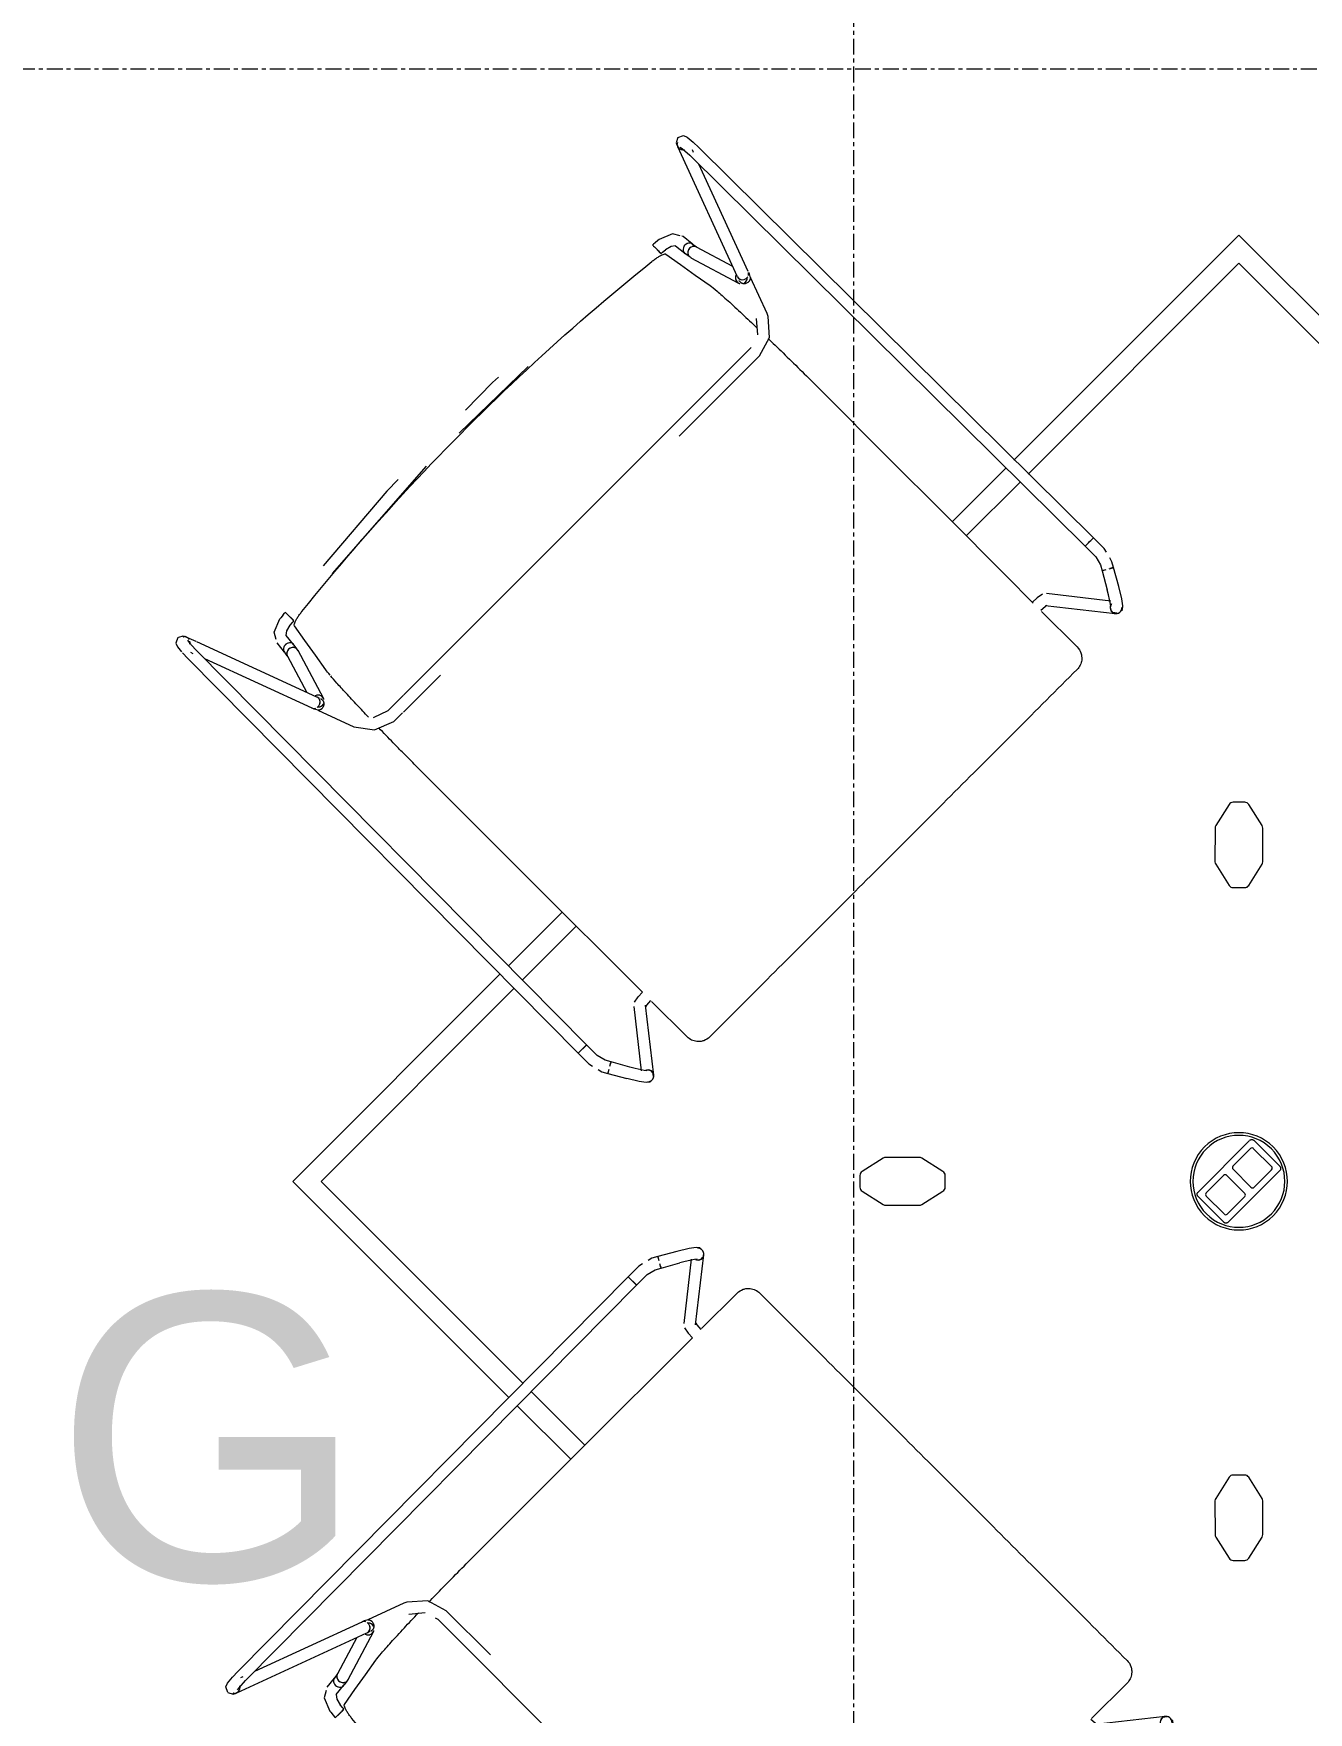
# Model space of a CAD drawing. Header units: inches. Extents: x 29752 to 32426, y -178 to 5722.
# Drawn here: x 31065.6 to 31105.6, y 4349.1 to 4401.8 of the extents above; entities that cross this region are included whole.
import ezdxf

# ---------------------------------------------------------------- set-up
doc = ezdxf.new("R2010")
doc.units = ezdxf.units.IN
doc.header["$MEASUREMENT"] = 0
doc.linetypes.add('Grid Line 1_2_', pattern=[0.875, 0.5, -0.125, 0.125, -0.125])
for name, color, linetype, lineweight in [('E-LITE-EQPM-IDEN', 33, 'Continuous', 9), ('I-FURN', 30, 'Continuous', 9), ('S-GRID', 1, 'Continuous', 9)]:
    doc.layers.add(name, color=color, linetype=linetype, lineweight=lineweight)
doc.styles.add('Arial', font='arial.ttf', dxfattribs={"height": 9})

# ---------------------------------------------------------------- blocks, each defined once
blk = doc.blocks.new('Table-Square-Teknion-STBSQ_Qui_With_Power-R2015 - 25_5_ High-V45-FIRST FLOOR')
at = {"layer": 'I-FURN'}
for p, q in [((-11.403, 21), (-21, 21)), ((-21, 21), (-21, 11.015)), ((-20.375, 20.375), (-20.375, 11.019)), ((-11.413, 20.375), (-20.375, 20.375)), ((-21, 10.674), (-21, 8.274)), ((-20.375, 10.677), (-20.375, 8.274)), ((-8.284, 8.542), (-8.542, 8.284)), ((-7.38, 8.408), (-8.144, 8.582)), ((-8.582, 8.144), (-8.408, 7.38)), ((-6.564, 7.625), (-7.308, 8.368)), ((-6.35, 6.788), (-6.524, 7.552)), ((-8.368, 7.308), (-7.625, 6.564)), ((-7.552, 6.524), (-6.788, 6.35)), ((-6.649, 6.39), (-6.39, 6.649)), ((-7.625, -6.564), (-8.368, -7.308)), ((-6.788, -6.35), (-7.552, -6.524)), ((-6.39, -6.649), (-6.649, -6.39)), ((-6.524, -7.552), (-6.35, -6.788)), ((6.35, -6.788), (6.524, -7.552)), ((6.649, -6.39), (6.39, -6.649)), ((7.552, -6.524), (6.788, -6.35)), ((8.368, -7.308), (7.625, -6.564)), ((-8.408, -7.38), (-8.582, -8.144)), ((-7.308, -8.368), (-6.564, -7.625)), ((6.564, -7.625), (7.308, -8.368)), ((8.582, -8.144), (8.408, -7.38)), ((-8.542, -8.284), (-8.284, -8.542)), ((-8.144, -8.582), (-7.38, -8.408)), ((7.38, -8.408), (8.144, -8.582)), ((8.284, -8.542), (8.542, -8.284)), ((-21, -9.045), (-21, -11.449)), ((-20.375, -9.045), (-20.375, -11.451)), ((-21, -11.791), (-21, -21)), ((-20.375, -11.794), (-20.375, -20.375)), ((-20.375, -20.375), (-11.399, -20.375)), ((-11.059, -20.375), (-8.661, -20.375)), ((-21, -21), (-11.395, -21)), ((-11.056, -21), (-8.661, -21))]:
    blk.add_line(p, q, dxfattribs=at)
for centre, start, end in [((-8.178, 8.436), 77.1761, 135), ((-8.436, 8.178), 135, 192.8239), ((-7.414, 8.262), 45, 77.1761), ((-8.262, 7.414), 192.8239, 225), ((-6.67, 7.519), 12.8239, 45), ((-7.519, 6.67), 225, 257.1761), ((-6.755, 6.496), 257.1761, 315), ((-6.496, 6.755), 315, 12.8239), ((-7.519, -6.67), 102.8239, 135), ((-6.755, -6.496), 45, 102.8239), ((-6.496, -6.755), 347.1761, 45), ((6.496, -6.755), 135, 192.8239), ((6.755, -6.496), 77.1761, 135), ((7.519, -6.67), 45, 77.1761), ((-8.262, -7.414), 135, 167.1761), ((8.262, -7.414), 12.8239, 45), ((-6.67, -7.519), 315, 347.1761), ((6.67, -7.519), 192.8239, 225), ((-8.436, -8.178), 167.1761, 225), ((-7.414, -8.262), 282.8239, 315), ((7.414, -8.262), 225, 257.1761), ((8.436, -8.178), 315, 12.8239), ((-8.178, -8.436), 225, 282.8239), ((8.178, -8.436), 257.1761, 315)]:
    blk.add_arc(centre, 0.15, start, end, dxfattribs=at)
blk = doc.blocks.new('HighTower_Alo_Chair - HighTower_Alo_Chair-V46-FIRST FLOOR')
at = {"layer": 'I-FURN'}
for p, q in [((-10.894, 9.078), (-10.914, 9.136)), ((-10.784, 8.784), (-10.895, 9.082)), ((10.895, 9.082), (9.333, 4.87)), ((10.914, 9.136), (10.894, 9.078)), ((-11.346, 8.592), (-11.44, -8.834)), ((-11.339, 8.835), (-11.346, 8.592)), ((-11.144, 8.676), (-11.113, 8.59)), ((-11.065, -8.836), (-10.972, 8.59)), ((-9.333, 4.87), (-10.775, 8.758)), ((10.972, 8.59), (11.065, -8.836)), ((11.113, 8.59), (11.144, 8.676)), ((11.44, -8.834), (11.346, 8.592)), ((-10.975, 8.218), (-9.684, 4.74)), ((9.684, 4.74), (10.975, 8.219)), ((-8.255, 7.441), (-8.37, 7.429)), ((-8.255, 7.441), (-8.189, 7.445)), ((-8.15, 7.445), (-8.189, 7.445)), ((-6.243, 7.27), (-1.78, 7.561)), ((-0.317, 7.561), (2.698, 7.518)), ((8.189, 7.445), (8.15, 7.445)), ((8.255, 7.441), (8.189, 7.445)), ((8.37, 7.429), (8.255, 7.441)), ((-9.019, 6.956), (-9.056, 6.592)), ((-8.683, 6.555), (-8.646, 6.919)), ((-8.331, 7.056), (-8.216, 7.068)), ((-8.216, 7.068), (-8.189, 7.07)), ((-8.189, 7.07), (-8.15, 7.07)), ((-8.15, 7.153), (-8.15, 7.34)), ((-8.15, 7.07), (-8.15, 7.153)), ((8.15, 7.34), (8.15, 7.153)), ((8.15, 7.153), (8.15, 7.07)), ((8.15, 7.07), (8.189, 7.07)), ((8.216, 7.068), (8.189, 7.07)), ((8.216, 7.068), (8.331, 7.056)), ((8.646, 6.919), (8.683, 6.555)), ((9.019, 6.956), (8.996, 6.996)), ((9.056, 6.592), (9.019, 6.956)), ((-9.08, 6.427), (-9.454, 5.192)), ((8.683, 6.557), (8.686, 6.523)), ((9.059, 6.556), (9.056, 6.591)), ((9.453, 5.194), (9.08, 6.427)), ((-9.212, 4.696), (-8.721, 6.319)), ((8.721, 6.319), (9.212, 4.696)), ((-9.314, 4.804), (-9.328, 4.859)), ((-9.305, 4.776), (-9.314, 4.804)), ((9.305, 4.776), (9.314, 4.804)), ((9.328, 4.859), (9.314, 4.804)), ((-9.604, 4.553), (-9.172, 3.389)), ((9.172, 3.389), (9.604, 4.553)), ((-8.064, 2.99), (-8.545, 3.164)), ((8.82, 3.52), (8.493, 3.127)), ((-7.368, 2.99), (-8.064, 2.99)), ((8.064, 2.99), (-7.351, 2.99)), ((-8.066, 2.615), (-7.782, 2.615)), ((-7.743, 2.615), (-6.102, 2.615)), ((4.498, 2.615), (8.066, 2.615)), ((-8.657, -8.907), (-8.658, -7.739)), ((8.658, -7.739), (8.657, -8.948)), ((-11.44, -8.835), (-11.443, -9.308)), ((-11.09, -8.837), (-11.415, -8.835)), ((-11.068, -9.31), (-11.065, -8.837)), ((11.065, -8.837), (11.068, -9.31)), ((11.415, -8.835), (11.09, -8.837)), ((11.443, -9.308), (11.44, -8.835)), ((-11.443, -9.308), (-11.408, -9.441)), ((-10.994, -9.591), (-11.068, -9.31)), ((-9.165, -9.031), (-10.427, -10.628)), ((-10.244, -11.002), (-8.871, -9.264)), ((-8.655, -10.895), (-8.657, -9.317)), ((8.657, -9.317), (8.655, -10.895)), ((8.871, -9.264), (10.244, -11.002)), ((10.423, -10.623), (9.165, -9.031)), ((11.068, -9.31), (10.994, -9.591)), ((11.408, -9.441), (11.443, -9.308)), ((-11.355, -9.643), (-11.32, -9.776)), ((-11.32, -9.776), (-11.226, -9.943)), ((-11.226, -9.942), (-10.921, -10.479)), ((-11.119, -9.882), (-11.223, -9.941)), ((-11.204, -9.931), (-11.105, -9.875)), ((-11.02, -9.827), (-10.913, -9.766)), ((-10.899, -9.758), (-10.994, -9.591)), ((-10.912, -9.764), (-10.958, -9.79)), ((-10.905, -9.761), (-10.899, -9.758)), ((-10.899, -9.758), (-10.905, -9.761)), ((-10.595, -10.294), (-10.899, -9.757)), ((10.899, -9.757), (10.595, -10.294)), ((10.994, -9.591), (10.899, -9.758)), ((10.899, -9.758), (10.905, -9.761)), ((10.905, -9.761), (10.899, -9.758)), ((10.958, -9.79), (10.902, -9.759)), ((10.921, -9.771), (11.02, -9.827)), ((10.921, -10.479), (11.226, -9.942)), ((11.105, -9.875), (11.204, -9.931)), ((11.223, -9.941), (11.119, -9.882)), ((11.226, -9.943), (11.32, -9.776)), ((11.32, -9.776), (11.355, -9.643)), ((-10.283, -11.028), (-10.212, -10.924)), ((10.283, -11.028), (10.212, -10.924))]:
    blk.add_line(p, q, dxfattribs=at)
at = {"layer": 'I-FURN', "flags": 128}
for points in [[(-11.104, 9.278), (-11.264, 9.195), (-11.311, 9.079), (-11.333, 8.883)], [(-11.074, 9.263), (-10.944, 9.194), (-10.914, 9.136)], [(-10.942, 9.009), (-10.956, 8.921), (-10.971, 8.618), (-10.972, 8.59)], [(11.104, 9.278), (10.944, 9.194), (10.914, 9.136)], [(10.942, 9.009), (10.956, 8.921), (10.971, 8.618), (10.972, 8.59)], [(11.104, 9.278), (11.264, 9.195), (11.311, 9.079), (11.339, 8.835), (11.346, 8.592)], [(1.8, 7.935), (1.543, 7.952), (0.329, 7.935)], [(-8.961, 7.054), (-8.84, 7.257), (-8.417, 7.423), (-8.37, 7.429)], [(-8.15, 7.07), (-8.15, 7.075), (-8.15, 7.092), (-8.15, 7.117), (-8.15, 7.151), (-8.15, 7.192), (-8.15, 7.236), (-8.15, 7.281), (-8.15, 7.325), (-8.15, 7.366), (-8.15, 7.4), (-8.15, 7.425), (-8.15, 7.442), (-8.15, 7.447)], [(-2.697, 7.893), (-3.206, 7.886), (-6.282, 7.643)], [(8.15, 7.447), (8.15, 7.442), (8.15, 7.425), (8.15, 7.4), (8.15, 7.366), (8.15, 7.325), (8.15, 7.281), (8.15, 7.236), (8.15, 7.192), (8.15, 7.151), (8.15, 7.117), (8.15, 7.092), (8.15, 7.075), (8.15, 7.07)], [(8.966, 7.046), (8.84, 7.257), (8.417, 7.423), (8.37, 7.429)], [(-8.646, 6.919), (-8.534, 7.006), (-8.331, 7.056)], [(-8.529, 5.275), (-8.435, 5.835), (-8.342, 6.394), (-8.248, 6.953)], [(8.248, 6.953), (8.342, 6.394), (8.435, 5.835), (8.529, 5.275)], [(8.646, 6.919), (8.534, 7.006), (8.331, 7.056)], [(-9.074, 6.444), (-9.063, 6.513), (-9.059, 6.556)], [(-8.724, 6.308), (-8.697, 6.418), (-8.686, 6.523)], [(8.724, 6.308), (8.697, 6.418), (8.686, 6.523)], [(9.074, 6.444), (9.063, 6.513), (9.059, 6.556)], [(-9.6, 4.549), (-9.663, 4.665), (-9.676, 4.706)], [(9.6, 4.549), (9.663, 4.665), (9.676, 4.706)], [(-9.172, 3.389), (-8.781, 2.86), (-8.167, 2.62), (-8.066, 2.615)], [(8.066, 2.615), (8.698, 2.802), (9.133, 3.296), (9.172, 3.389)], [(-8.658, -7.739), (-8.66, -5.07), (-8.662, -2.401), (-8.665, 0.268)], [(8.665, 0.268), (8.662, -2.401), (8.66, -5.07), (8.658, -7.739)], [(-9.053, -8.956), (-8.854, -8.918), (-8.657, -8.908)], [(9.053, -8.956), (8.854, -8.918), (8.657, -8.908)], [(-8.906, -9.306), (-8.841, -9.294), (-8.657, -9.282)], [(8.906, -9.306), (8.841, -9.294), (8.657, -9.282)], [(-10.414, -11.069), (-10.488, -11.071), (-10.582, -10.996), (-10.714, -10.818), (-10.921, -10.479)], [(-10.298, -10.752), (-10.35, -10.686), (-10.512, -10.436), (-10.595, -10.294)], [(10.298, -10.752), (10.35, -10.686), (10.512, -10.436), (10.595, -10.294)], [(10.414, -11.069), (10.488, -11.071), (10.582, -10.996), (10.714, -10.818), (10.921, -10.479)], [(-10.533, -11.011), (-10.5, -11.04), (-10.459, -11.061), (-10.415, -11.072), (-10.37, -11.072), (-10.326, -11.061), (-10.286, -11.04), (-10.252, -11.011), (-10.226, -10.974), (-10.21, -10.932), (-10.205, -10.887)], [(-10.205, -10.887), (-10.21, -10.843), (-10.227, -10.801), (-10.252, -10.764), (-10.286, -10.735), (-10.327, -10.714)], [(10.371, -10.703), (10.327, -10.714), (10.286, -10.735), (10.252, -10.764), (10.227, -10.801), (10.21, -10.843), (10.205, -10.887)], [(10.205, -10.887), (10.21, -10.932), (10.226, -10.974), (10.252, -11.011), (10.286, -11.04), (10.326, -11.061), (10.37, -11.072), (10.415, -11.072), (10.459, -11.061), (10.5, -11.04), (10.534, -11.011)]]:
    blk.add_lwpolyline(points, dxfattribs=at)
at = {"layer": 'I-FURN'}
for centre, major_axis, ratio, start_param, end_param in [((-11.071, 9.017), (0.176, 0.065), 0.957879, 0.444014, 0.705813), ((-11.07, 9.014), (0.176, 0.064), 0.957692, 0.418229, 0.680028), ((-11.071, 9.017), (0.176, 0.065), 0.957879, 5.941801, 6.283185), ((-11.071, 9.017), (0.176, 0.065), 0.957879, 5.680001, 5.941801), ((11.071, 9.017), (-0.176, 0.065), 0.957879, 0, 0.341384), ((11.071, 9.017), (-0.176, 0.065), 0.957879, 0.341384, 1.388582), ((11.07, 9.014), (-0.176, 0.064), 0.957692, 5.603157, 5.864957), ((11.071, 9.017), (-0.176, 0.065), 0.957879, 5.577372, 5.839172), ((-11.071, 9.017), (0.176, 0.065), 0.957879, 4.894603, 5.418202), ((-8.901, 6.373), (-0.173, 0.073), 0.988515, 5.116919, 6.425916), ((-8.9, 6.373), (-0.179, 0.054), 0.987637, 3.693961, 6.311955), ((-8.869, 6.574), (-0.187, 0.017), 0.830705, 5.604834, 6.652031), ((-8.869, 6.574), (-0.187, 0.019), 0.830378, 3.224652, 6.366245), ((-8.869, 6.574), (-0.187, 0.019), 0.830378, 0.083059, 0.344859), ((-8.869, 6.574), (-0.187, 0.017), 0.830705, 4.819436, 5.343034), ((-8.901, 6.373), (-0.173, 0.073), 0.988515, 4.85512, 5.116919), ((-8.869, 6.574), (-0.187, 0.017), 0.830705, 4.295837, 4.819436), ((-8.869, 6.574), (-0.187, 0.017), 0.830705, 2.725041, 3.772238), ((-8.869, 6.574), (-0.187, 0.019), 0.830378, 2.701053, 3.224652), ((8.869, 6.574), (0.187, 0.017), 0.830705, 2.249148, 3.558145), ((8.869, 6.574), (0.187, 0.019), 0.830378, 6.200126, 9.341719), ((8.869, 6.574), (0.187, 0.019), 0.830378, 3.058533, 3.582132), ((8.9, 6.373), (0.179, 0.054), 0.987637, 6.254416, 8.87241), ((8.869, 6.574), (0.187, 0.017), 0.830705, 1.46375, 1.987348), ((8.901, 6.373), (0.173, 0.073), 0.988515, 1.166266, 1.428065), ((8.869, 6.574), (0.187, 0.017), 0.830705, 5.914339, 7.746935), ((8.901, 6.373), (0.173, 0.073), 0.988515, 6.140454, 7.449451), ((8.869, 6.574), (0.187, 0.019), 0.830378, 5.938327, 6.200126), ((-9.508, 4.805), (0.176, 0.065), 0.957879, 3.062008, 3.847406), ((-9.508, 4.805), (0.176, 0.065), 0.957879, 4.109205, 5.680001), ((-9.392, 4.75), (-0.179, 0.054), 0.987637, 3.432162, 4.741158), ((-9.509, 4.81), (0.181, 0.049), 0.968246, 5.749467, 6.283185), ((-9.391, 4.751), (-0.169, 0.081), 0.988221, 4.3812, 4.631701), ((-9.391, 4.751), (-0.169, 0.081), 0.988221, 4.1194, 4.369969), ((-9.392, 4.75), (-0.179, 0.054), 0.987637, 2.908563, 3.432162), ((-9.391, 4.751), (-0.169, 0.081), 0.988221, 3.072203, 3.857601), ((9.391, 4.751), (0.169, 0.081), 0.988221, 1.913217, 3.210983), ((9.392, 4.75), (0.179, 0.054), 0.987637, 1.542027, 2.851024), ((9.392, 4.75), (0.179, 0.054), 0.987637, 2.851024, 3.374623), ((9.391, 4.751), (0.169, 0.081), 0.988221, 1.651485, 1.901986), ((9.391, 4.751), (0.169, 0.081), 0.988221, 1.378387, 1.640186), ((9.509, 4.81), (-0.181, 0.049), 0.968246, 0, 1.042085), ((9.508, 4.805), (-0.176, 0.065), 0.957879, 0.603184, 2.17398), ((-9.392, 4.75), (-0.179, 0.054), 0.987637, 1.075967, 2.123165), ((-9.391, 4.751), (-0.169, 0.081), 0.988221, 1.239607, 2.025005), ((-9.509, 4.81), (0.181, 0.049), 0.968246, 4.44047, 4.702269), ((-9.509, 4.81), (0.181, 0.049), 0.968246, 4.978885, 5.225868), ((-9.391, 4.751), (-0.169, 0.081), 0.988221, 2.025005, 2.286804), ((-9.509, 4.81), (0.181, 0.049), 0.968246, 5.240905, 5.487667), ((-9.448, 4.672), (0.176, 0.065), 0.026342, 5.903694, 6.273411), ((13.719, 13.237), (23.013, 8.539), 0.026342, 3.095323, 3.100357), ((-9.448, 4.672), (0.176, 0.065), 0.026342, 0.141106, 0.291986), ((9.448, 4.672), (-0.176, 0.065), 0.026342, 0.009774, 0.379491), ((9.448, 4.672), (-0.176, 0.065), 0.026342, 5.991199, 6.14208), ((-13.719, 13.237), (-23.013, 8.539), 0.026342, 3.182829, 3.187862), ((9.391, 4.751), (0.169, 0.081), 0.988221, 3.996381, 4.25818), ((9.392, 4.75), (0.179, 0.054), 0.987637, 4.160021, 5.207218), ((9.391, 4.751), (0.169, 0.081), 0.988221, 4.25818, 5.043578), ((9.509, 4.81), (-0.181, 0.049), 0.968246, 1.580916, 1.842716), ((9.508, 4.805), (-0.176, 0.065), 0.957879, 2.43578, 2.959378), ((-11.253, -8.835), (-0.187, 0.001), 0.000559, 6.179689, 6.441488), ((-11.253, -8.835), (-0.187, 0.001), 0.000559, 0.420102, 1.4673), ((-11.253, -8.835), (-0.187, 0.001), 0.000559, 1.4673, 2.514497), ((-11.253, -8.835), (-0.187, 0.001), 0.000559, 3.038096, 3.141593), ((11.253, -8.835), (0.187, 0.001), 0.000559, 3.141593, 3.245089), ((11.253, -8.835), (0.187, 0.001), 0.000559, 3.768688, 4.815886), ((11.253, -8.835), (0.187, 0.001), 0.000559, 4.815886, 5.863083), ((11.253, -8.835), (0.187, 0.001), 0.000559, 6.124882, 6.386682), ((-10.396, -10.888), (-0.185, 0.028), 0.989631, 0.93378, 2.242777), ((-10.396, -10.888), (-0.185, 0.028), 0.989631, 3.141593, 4.337172), ((-10.396, -10.888), (-0.185, 0.028), 0.989631, 2.242777, 3.028176), ((10.396, -10.888), (0.185, 0.028), 0.989631, 1.684213, 3.141593), ((10.396, -10.888), (0.185, 0.028), 0.989631, 3.25501, 4.040408), ((10.396, -10.888), (0.185, 0.028), 0.989631, 4.040408, 5.349405)]:
    blk.add_ellipse(centre, major_axis=major_axis, ratio=ratio, start_param=start_param, end_param=end_param, dxfattribs=at)
for points in [[(-7.765, 7.101), (-6.046, 7.288), (-2.596, 7.538), (2.596, 7.538), (6.046, 7.288), (7.765, 7.101)], [(-8.248, 6.953), (-8.247, 6.962), (-8.233, 6.98), (-8.183, 7.008), (-8.107, 7.036), (-8.007, 7.062), (-7.891, 7.085), (-7.807, 7.096), (-7.765, 7.101)], [(7.765, 7.101), (7.807, 7.096), (7.891, 7.085), (8.007, 7.062), (8.107, 7.036), (8.183, 7.008), (8.233, 6.98), (8.247, 6.962), (8.248, 6.953)], [(-8.554, 5.063), (-8.546, 5.152), (-8.538, 5.223), (-8.529, 5.275)], [(8.155, -11.395), (6.342, -11.395), (2.718, -11.395), (-2.718, -11.395), (-6.341, -11.395), (-8.155, -11.395)]]:
    blk.add_open_spline(points, degree=3, dxfattribs=at)
for points, knots in [([(8.529, 5.275), (8.54, 5.21), (8.556, 5.069), (8.575, 4.791), (8.594, 4.459), (8.614, 3.972), (8.628, 3.511), (8.633, 3.282)], [-1, -1, -1, -1, -0.8611111, -0.7916667, -0.7222222, -0.5833333, -0.4622069, -0.4622069, -0.4622069, -0.4622069]), ([(-8.633, 3.282), (-8.629, 3.458), (-8.619, 3.826), (-8.6, 4.325), (-8.579, 4.732), (-8.565, 4.955), (-8.557, 5.031)], [-0.5377931, -0.5377931, -0.5377931, -0.5377931, -0.4444444, -0.3333333, -0.2222222, -0.1249979, -0.1249979, -0.1249979, -0.1249979]), ([(-9.47, 4.5), (-9.478, 4.5), (-9.491, 4.5), (-9.508, 4.502), (-9.52, 4.504), (-9.529, 4.506), (-9.538, 4.509), (-9.546, 4.512), (-9.553, 4.515), (-9.562, 4.52), (-9.569, 4.524), (-9.576, 4.528), (-9.581, 4.532), (-9.586, 4.536), (-9.591, 4.54), (-9.595, 4.544), (-9.598, 4.547), (-9.602, 4.55), (-9.603, 4.553), (-9.604, 4.554)], [-1, -1, -1, -1, -0.9, -0.8, -0.75, -0.7, -0.65, -0.6, -0.55, -0.5, -0.425, -0.3875, -0.35, -0.3, -0.25, -0.2, -0.15, -0.1, 0, 0, 0, 0]), ([(-9.604, 4.554), (-9.603, 4.552), (-9.601, 4.55), (-9.597, 4.546), (-9.594, 4.543), (-9.593, 4.542), (-9.592, 4.541)], [-1, -1, -1, -1, -0.9, -0.85, -0.825, -0.8, -0.8, -0.8, -0.8]), ([(-9.284, 4.73), (-9.282, 4.723), (-9.28, 4.712), (-9.278, 4.699), (-9.277, 4.689), (-9.277, 4.679), (-9.278, 4.669), (-9.28, 4.66), (-9.282, 4.65), (-9.284, 4.641), (-9.288, 4.629), (-9.294, 4.614), (-9.304, 4.596), (-9.315, 4.579), (-9.329, 4.563), (-9.346, 4.548), (-9.364, 4.534), (-9.39, 4.519), (-9.427, 4.505), (-9.456, 4.5), (-9.47, 4.5)], [-1, -1, -1, -1, -0.9375, -0.90625, -0.875, -0.84375, -0.8125, -0.78125, -0.75, -0.71875, -0.6875, -0.625, -0.5625, -0.5, -0.4375, -0.375, -0.3125, -0.25, -0.125, 0, 0, 0, 0]), ([(9.284, 4.73), (9.282, 4.723), (9.28, 4.712), (9.278, 4.699), (9.277, 4.688), (9.277, 4.679), (9.278, 4.669), (9.28, 4.66), (9.282, 4.65), (9.284, 4.641), (9.288, 4.629), (9.294, 4.614), (9.304, 4.596), (9.315, 4.579), (9.329, 4.563), (9.346, 4.548), (9.364, 4.534), (9.391, 4.519), (9.427, 4.505), (9.456, 4.5), (9.47, 4.5)], [0, 0, 0, 0, 0.0625, 0.09375, 0.125, 0.15625, 0.1875, 0.21875, 0.25, 0.28125, 0.3125, 0.375, 0.4375, 0.5, 0.5625, 0.625, 0.6875, 0.75, 0.875, 1, 1, 1, 1]), ([(9.47, 4.5), (9.478, 4.5), (9.491, 4.5), (9.508, 4.502), (9.52, 4.504), (9.529, 4.506), (9.538, 4.509), (9.546, 4.512), (9.553, 4.515), (9.561, 4.519), (9.567, 4.523), (9.572, 4.526), (9.579, 4.53), (9.585, 4.535), (9.591, 4.54), (9.595, 4.544), (9.598, 4.547), (9.602, 4.55), (9.603, 4.552), (9.604, 4.554)], [0, 0, 0, 0, 0.1, 0.2, 0.25, 0.3, 0.35, 0.4, 0.45, 0.5, 0.55, 0.5875, 0.625, 0.7, 0.75, 0.8, 0.85, 0.9, 1, 1, 1, 1]), ([(9.604, 4.554), (9.603, 4.552), (9.601, 4.55), (9.597, 4.546), (9.594, 4.543), (9.593, 4.542), (9.592, 4.541)], [0, 0, 0, 0, 0.1, 0.15, 0.175, 0.2, 0.2, 0.2, 0.2]), ([(-8.665, 0.268), (-8.665, 0.591), (-8.664, 1.07), (-8.659, 1.7), (-8.653, 2.233), (-8.647, 2.597), (-8.643, 2.806)], [-1, -1, -1, -1, -0.8611111, -0.7916667, -0.7222222, -0.6188026, -0.6188026, -0.6188026, -0.6188026]), ([(8.643, 2.806), (8.645, 2.709), (8.651, 2.382), (8.658, 1.796), (8.664, 1.038), (8.665, 0.526), (8.665, 0.268)], [-0.3811974, -0.3811974, -0.3811974, -0.3811974, -0.3333333, -0.2222222, -0.1111111, 0, 0, 0, 0]), ([(-8.155, -11.395), (-8.231, -11.395), (-8.341, -11.369), (-8.469, -11.289), (-8.562, -11.196), (-8.636, -11.063), (-8.655, -10.952), (-8.655, -10.895)], [0, 0, 0, 0, 0.285714, 0.428571, 0.571429, 0.785714, 1, 1, 1, 1]), ([(8.655, -10.895), (8.655, -10.971), (8.629, -11.082), (8.549, -11.209), (8.456, -11.303), (8.323, -11.376), (8.212, -11.395), (8.155, -11.395)], [0, 0, 0, 0, 0.285714, 0.428571, 0.571429, 0.785714, 1, 1, 1, 1])]:
    blk.add_open_spline(points, degree=3, knots=knots, dxfattribs=at)
blk = doc.blocks.new('HighTower_Alo_Chair - HighTower_Alo_Chair-V49-FIRST FLOOR')
at = {"layer": 'I-FURN'}
for p, q in [((-10.427, 10.628), (-9.165, 9.031)), ((-10.283, 11.028), (-10.212, 10.924)), ((-8.871, 9.264), (-10.244, 11.002)), ((-8.657, 9.317), (-8.655, 10.895)), ((8.655, 10.895), (8.657, 9.317)), ((10.244, 11.002), (8.871, 9.264)), ((9.165, 9.031), (10.423, 10.623)), ((10.283, 11.028), (10.212, 10.924)), ((-10.921, 10.479), (-11.226, 9.942)), ((-10.899, 9.757), (-10.595, 10.294)), ((10.595, 10.294), (10.899, 9.757)), ((11.226, 9.942), (10.921, 10.479)), ((-11.32, 9.776), (-11.355, 9.643)), ((-11.226, 9.943), (-11.32, 9.776)), ((-11.223, 9.941), (-11.119, 9.882)), ((-11.105, 9.875), (-11.204, 9.931)), ((-11.068, 9.31), (-10.994, 9.591)), ((-10.921, 9.771), (-11.02, 9.827)), ((-10.994, 9.591), (-10.899, 9.758)), ((-10.958, 9.79), (-10.902, 9.759)), ((-10.905, 9.761), (-10.899, 9.758)), ((-10.899, 9.758), (-10.905, 9.761)), ((10.899, 9.758), (10.905, 9.761)), ((10.905, 9.761), (10.899, 9.758)), ((10.899, 9.758), (10.994, 9.591)), ((10.902, 9.759), (10.958, 9.79)), ((11.02, 9.827), (10.921, 9.771)), ((10.994, 9.591), (11.068, 9.31)), ((11.204, 9.931), (11.105, 9.875)), ((11.119, 9.882), (11.223, 9.941)), ((11.32, 9.776), (11.226, 9.943)), ((11.355, 9.643), (11.32, 9.776)), ((-11.408, 9.441), (-11.443, 9.308)), ((-11.443, 9.308), (-11.44, 8.835)), ((-11.065, 8.837), (-11.068, 9.31)), ((11.068, 9.31), (11.065, 8.837)), ((11.443, 9.308), (11.408, 9.441)), ((11.44, 8.835), (11.443, 9.308)), ((-11.44, 8.834), (-11.346, -8.592)), ((-11.415, 8.835), (-11.09, 8.837)), ((-10.972, -8.59), (-11.065, 8.836)), ((-8.658, 7.739), (-8.657, 8.907)), ((8.657, 8.907), (8.658, 7.739)), ((11.065, 8.836), (10.972, -8.59)), ((11.09, 8.837), (11.415, 8.835)), ((11.346, -8.592), (11.44, 8.834)), ((-6.102, -2.615), (-8.066, -2.615)), ((8.066, -2.615), (4.498, -2.615)), ((-8.82, -3.52), (-8.493, -3.127)), ((-8.156, -3.016), (-8.064, -2.99)), ((-8.064, -2.99), (8.064, -2.99)), ((8.064, -2.99), (8.545, -3.164)), ((-9.172, -3.389), (-9.604, -4.553)), ((8.766, -3.445), (8.82, -3.52)), ((9.604, -4.553), (9.172, -3.389)), ((-9.684, -4.74), (-10.975, -8.218)), ((-8.721, -6.319), (-9.212, -4.696)), ((9.212, -4.696), (8.721, -6.319)), ((10.975, -8.219), (9.684, -4.74)), ((-10.895, -9.082), (-9.333, -4.87)), ((-9.454, -5.192), (-9.08, -6.427)), ((-9.328, -4.859), (-9.314, -4.804)), ((-9.305, -4.776), (-9.314, -4.804)), ((9.08, -6.427), (9.453, -5.194)), ((9.305, -4.776), (9.314, -4.804)), ((9.314, -4.804), (9.328, -4.859)), ((9.333, -4.87), (10.895, -9.082)), ((-9.056, -6.592), (-9.019, -6.956)), ((-8.646, -6.919), (-8.683, -6.555)), ((8.683, -6.555), (8.646, -6.919)), ((8.686, -6.523), (8.683, -6.557)), ((9.019, -6.956), (9.056, -6.592)), ((9.056, -6.591), (9.059, -6.556)), ((-8.216, -7.068), (-8.331, -7.056)), ((-8.216, -7.068), (-8.189, -7.07)), ((-8.15, -7.07), (-8.189, -7.07)), ((-8.15, -7.153), (-8.15, -7.07)), ((-8.15, -7.345), (-8.15, -7.153)), ((6.243, -7.27), (1.78, -7.561)), ((8.189, -7.07), (8.15, -7.07)), ((8.15, -7.07), (8.15, -7.153)), ((8.15, -7.153), (8.15, -7.34)), ((8.216, -7.068), (8.189, -7.07)), ((8.331, -7.056), (8.216, -7.068)), ((9.019, -6.956), (8.996, -6.996)), ((-8.37, -7.429), (-8.255, -7.441)), ((-8.255, -7.441), (-8.189, -7.445)), ((-8.189, -7.445), (-8.15, -7.445)), ((0.317, -7.561), (-2.698, -7.518)), ((8.15, -7.445), (8.189, -7.445)), ((8.255, -7.441), (8.189, -7.445)), ((8.255, -7.441), (8.37, -7.429)), ((-11.113, -8.59), (-11.144, -8.676)), ((11.144, -8.676), (11.113, -8.59)), ((-10.914, -9.136), (-10.894, -9.078)), ((10.894, -9.078), (10.914, -9.136))]:
    blk.add_line(p, q, dxfattribs=at)
at = {"layer": 'I-FURN', "flags": 128}
for points in [[(-10.414, 11.069), (-10.488, 11.071), (-10.582, 10.996), (-10.714, 10.818), (-10.921, 10.479)], [(-10.205, 10.887), (-10.21, 10.932), (-10.226, 10.974), (-10.252, 11.011), (-10.286, 11.04), (-10.326, 11.061), (-10.37, 11.072), (-10.415, 11.072), (-10.459, 11.061), (-10.5, 11.04), (-10.533, 11.011)], [(10.534, 11.011), (10.5, 11.04), (10.459, 11.061), (10.415, 11.072), (10.37, 11.072), (10.326, 11.061), (10.286, 11.04), (10.252, 11.011), (10.226, 10.974), (10.21, 10.932), (10.205, 10.887)], [(10.414, 11.069), (10.488, 11.071), (10.582, 10.996), (10.714, 10.818), (10.921, 10.479)], [(-10.298, 10.752), (-10.35, 10.686), (-10.512, 10.436), (-10.595, 10.294)], [(-10.327, 10.714), (-10.286, 10.735), (-10.252, 10.764), (-10.227, 10.801), (-10.21, 10.843), (-10.205, 10.887)], [(10.205, 10.887), (10.21, 10.843), (10.227, 10.801), (10.252, 10.764), (10.286, 10.735), (10.327, 10.714), (10.371, 10.703)], [(10.298, 10.752), (10.35, 10.686), (10.512, 10.436), (10.595, 10.294)], [(-8.906, 9.306), (-8.841, 9.294), (-8.657, 9.282)], [(8.906, 9.306), (8.841, 9.294), (8.657, 9.282)], [(-9.053, 8.956), (-8.854, 8.918), (-8.657, 8.908)], [(9.053, 8.956), (8.854, 8.918), (8.657, 8.908)], [(-8.665, -0.268), (-8.662, 2.401), (-8.66, 5.07), (-8.658, 7.739)], [(8.658, 7.739), (8.66, 5.07), (8.662, 2.401), (8.665, -0.268)], [(-8.066, -2.615), (-8.698, -2.802), (-9.133, -3.296), (-9.172, -3.389)], [(9.172, -3.389), (8.781, -2.86), (8.167, -2.62), (8.066, -2.615)], [(-9.6, -4.549), (-9.663, -4.665), (-9.676, -4.706)], [(9.6, -4.549), (9.663, -4.665), (9.676, -4.706)], [(-8.248, -6.953), (-8.342, -6.394), (-8.435, -5.835), (-8.529, -5.275)], [(8.529, -5.275), (8.435, -5.835), (8.342, -6.394), (8.248, -6.953)], [(-8.724, -6.308), (-8.697, -6.418), (-8.686, -6.523)], [(8.724, -6.308), (8.697, -6.418), (8.686, -6.523)], [(-9.074, -6.444), (-9.063, -6.513), (-9.059, -6.556)], [(9.074, -6.444), (9.063, -6.513), (9.059, -6.556)], [(-8.961, -7.054), (-8.84, -7.257), (-8.417, -7.423), (-8.37, -7.429)], [(-8.646, -6.919), (-8.534, -7.006), (-8.331, -7.056)], [(-8.15, -7.447), (-8.15, -7.442), (-8.15, -7.425), (-8.15, -7.4), (-8.15, -7.366), (-8.15, -7.325), (-8.15, -7.281), (-8.15, -7.236), (-8.15, -7.192), (-8.15, -7.151), (-8.15, -7.117), (-8.15, -7.092), (-8.15, -7.075), (-8.15, -7.07)], [(8.15, -7.07), (8.15, -7.075), (8.15, -7.092), (8.15, -7.117), (8.15, -7.151), (8.15, -7.192), (8.15, -7.236), (8.15, -7.281), (8.15, -7.325), (8.15, -7.366), (8.15, -7.4), (8.15, -7.425), (8.15, -7.442), (8.15, -7.447)], [(8.646, -6.919), (8.534, -7.006), (8.331, -7.056)], [(8.966, -7.046), (8.84, -7.257), (8.417, -7.423), (8.37, -7.429)], [(2.697, -7.893), (3.206, -7.886), (6.282, -7.643)], [(-1.8, -7.935), (-1.543, -7.952), (-0.329, -7.935)], [(-11.104, -9.278), (-11.264, -9.195), (-11.311, -9.079), (-11.339, -8.835), (-11.346, -8.592)], [(-10.942, -9.009), (-10.956, -8.921), (-10.971, -8.618), (-10.972, -8.59)], [(10.942, -9.009), (10.956, -8.921), (10.971, -8.618), (10.972, -8.59)], [(11.104, -9.278), (11.264, -9.195), (11.311, -9.079), (11.339, -8.835), (11.346, -8.592)], [(-11.104, -9.278), (-10.944, -9.194), (-10.914, -9.136)], [(11.104, -9.278), (10.944, -9.194), (10.914, -9.136)]]:
    blk.add_lwpolyline(points, dxfattribs=at)
at = {"layer": 'I-FURN'}
for centre, major_axis, ratio, start_param, end_param in [((-10.396, 10.888), (0.185, 0.028), 0.989631, 0.898815, 2.207812), ((10.396, 10.888), (-0.185, 0.028), 0.989631, 4.075373, 5.38437), ((-10.396, 10.888), (0.185, 0.028), 0.989631, 0.113417, 0.898815), ((-10.396, 10.888), (0.185, 0.028), 0.989631, 5.087605, 6.283185), ((10.396, 10.888), (-0.185, 0.028), 0.989631, 0, 1.19558), ((10.396, 10.888), (-0.185, 0.028), 0.989631, 5.38437, 6.169768), ((-11.253, 8.835), (0.187, 0.001), 0.000559, 2.98329, 3.245089), ((-11.253, 8.835), (0.187, 0.001), 0.000559, 1.674293, 2.72149), ((-11.253, 8.835), (0.187, 0.001), 0.000559, 0.627095, 1.674293), ((-11.253, 8.835), (0.187, 0.001), 0.000559, 0, 0.103497), ((11.253, 8.835), (-0.187, 0.001), 0.000559, 6.179689, 6.283185), ((11.253, 8.835), (-0.187, 0.001), 0.000559, 4.608892, 5.65609), ((11.253, 8.835), (-0.187, 0.001), 0.000559, 3.561695, 4.608892), ((11.253, 8.835), (-0.187, 0.001), 0.000559, 3.038096, 3.299896), ((-9.508, -4.805), (-0.176, 0.065), 0.957879, 5.577372, 6.36277), ((-9.508, -4.805), (-0.176, 0.065), 0.957879, 3.744777, 5.315573), ((-9.392, -4.75), (0.179, 0.054), 0.987637, 1.018428, 2.065626), ((-9.391, -4.751), (0.169, 0.081), 0.988221, 1.116588, 1.901986), ((-9.509, -4.81), (-0.181, 0.049), 0.968246, 4.722509, 4.984308), ((-9.509, -4.81), (-0.181, 0.049), 0.968246, 4.19891, 4.445893), ((-9.391, -4.751), (0.169, 0.081), 0.988221, 0.854788, 1.116588), ((-9.509, -4.81), (-0.181, 0.049), 0.968246, 3.141593, 4.183873), ((13.719, -13.237), (-23.013, 8.539), 0.026342, 0.041236, 0.046269), ((-9.448, -4.672), (-0.176, 0.065), 0.026342, 3.151367, 3.521084), ((-9.448, -4.672), (-0.176, 0.065), 0.026342, 2.849607, 3.000487), ((-9.392, -4.75), (0.179, 0.054), 0.987637, 5.992616, 6.516215), ((-9.391, -4.751), (0.169, 0.081), 0.988221, 5.567177, 6.352575), ((9.391, -4.751), (-0.169, 0.081), 0.988221, 6.213795, 6.999193), ((9.392, -4.75), (-0.179, 0.054), 0.987637, 6.050155, 6.573754), ((9.448, -4.672), (0.176, 0.065), 0.026342, 2.762101, 3.131818), ((9.448, -4.672), (0.176, 0.065), 0.026342, 3.282698, 3.433579), ((-13.719, -13.237), (23.013, 8.539), 0.026342, 6.236916, 6.241949), ((9.509, -4.81), (0.181, 0.049), 0.968246, 2.099507, 3.141593), ((9.508, -4.805), (0.176, 0.065), 0.957879, 0.967612, 2.538409), ((9.391, -4.751), (-0.169, 0.081), 0.988221, 5.166598, 5.428397), ((9.392, -4.75), (-0.179, 0.054), 0.987637, 4.21756, 5.264757), ((9.391, -4.751), (-0.169, 0.081), 0.988221, 4.3812, 5.166598), ((9.509, -4.81), (0.181, 0.049), 0.968246, 1.298877, 1.560676), ((9.508, -4.805), (0.176, 0.065), 0.957879, 0.182214, 0.705813), ((-9.392, -4.75), (0.179, 0.054), 0.987637, 4.683619, 5.992616), ((-9.391, -4.751), (0.169, 0.081), 0.988221, 4.793077, 5.043578), ((-9.391, -4.751), (0.169, 0.081), 0.988221, 5.054809, 5.305378), ((9.392, -4.75), (-0.179, 0.054), 0.987637, 0.290569, 1.599566), ((9.391, -4.751), (-0.169, 0.081), 0.988221, 0.977808, 1.228376), ((9.391, -4.751), (-0.169, 0.081), 0.988221, 1.239607, 1.490108), ((-8.901, -6.373), (0.173, 0.073), 0.988515, 2.998862, 4.307859), ((-8.9, -6.373), (0.179, 0.054), 0.987637, 3.112823, 5.730817), ((-8.869, -6.574), (0.187, 0.017), 0.830705, 2.772747, 4.605342), ((-8.869, -6.574), (0.187, 0.019), 0.830378, 2.796734, 3.058533), ((-8.869, -6.574), (0.187, 0.019), 0.830378, 3.058533, 6.200126), ((-8.901, -6.373), (0.173, 0.073), 0.988515, 4.307859, 4.569658), ((-8.869, -6.574), (0.187, 0.017), 0.830705, 4.605342, 5.128941), ((-8.869, -6.574), (0.187, 0.017), 0.830705, 5.65254, 6.699737), ((-8.869, -6.574), (0.187, 0.019), 0.830378, 6.200126, 6.723725), ((8.869, -6.574), (-0.187, 0.017), 0.830705, 5.866633, 6.913831), ((8.869, -6.574), (-0.187, 0.019), 0.830378, 5.842646, 6.366245), ((8.869, -6.574), (-0.187, 0.019), 0.830378, 0.083059, 3.224652), ((8.9, -6.373), (-0.179, 0.054), 0.987637, 0.552368, 3.170362), ((8.869, -6.574), (-0.187, 0.017), 0.830705, 1.154244, 1.677843), ((8.901, -6.373), (-0.173, 0.073), 0.988515, 1.713527, 1.975327), ((8.869, -6.574), (-0.187, 0.017), 0.830705, 1.677843, 3.510439), ((8.901, -6.373), (-0.173, 0.073), 0.988515, 1.975327, 3.284324), ((8.869, -6.574), (-0.187, 0.019), 0.830378, 3.224652, 3.486451), ((-11.071, -9.017), (-0.176, 0.065), 0.957879, 3.482977, 4.530175), ((11.071, -9.017), (0.176, 0.065), 0.957879, 1.753011, 2.800208), ((-11.071, -9.017), (-0.176, 0.065), 0.957879, 2.43578, 2.697579), ((-11.07, -9.014), (-0.176, 0.064), 0.957692, 2.461565, 2.723364), ((-11.071, -9.017), (-0.176, 0.065), 0.957879, 3.141593, 3.482977), ((11.071, -9.017), (0.176, 0.065), 0.957879, 2.800208, 3.141593), ((11.07, -9.014), (0.176, 0.064), 0.957692, 3.559821, 3.821621), ((11.071, -9.017), (0.176, 0.065), 0.957879, 3.585606, 3.847406)]:
    blk.add_ellipse(centre, major_axis=major_axis, ratio=ratio, start_param=start_param, end_param=end_param, dxfattribs=at)
for points, knots in [([(-8.655, 10.895), (-8.655, 10.971), (-8.629, 11.082), (-8.549, 11.209), (-8.456, 11.303), (-8.323, 11.376), (-8.212, 11.395), (-8.155, 11.395)], [0, 0, 0, 0, 0.285714, 0.428571, 0.571429, 0.785714, 1, 1, 1, 1]), ([(8.155, 11.395), (8.231, 11.395), (8.341, 11.369), (8.469, 11.289), (8.562, 11.196), (8.636, 11.063), (8.655, 10.952), (8.655, 10.895)], [0, 0, 0, 0, 0.285714, 0.428571, 0.571429, 0.785714, 1, 1, 1, 1]), ([(-8.643, -2.806), (-8.645, -2.709), (-8.651, -2.382), (-8.658, -1.796), (-8.664, -1.038), (-8.665, -0.526), (-8.665, -0.268)], [-0.3811974, -0.3811974, -0.3811974, -0.3811974, -0.3333333, -0.2222222, -0.1111111, 0, 0, 0, 0]), ([(8.665, -0.268), (8.665, -0.591), (8.664, -1.07), (8.659, -1.7), (8.653, -2.233), (8.647, -2.597), (8.643, -2.806)], [-1, -1, -1, -1, -0.8611111, -0.7916667, -0.7222222, -0.6188026, -0.6188026, -0.6188026, -0.6188026]), ([(-8.529, -5.275), (-8.54, -5.21), (-8.556, -5.069), (-8.575, -4.791), (-8.594, -4.459), (-8.614, -3.972), (-8.628, -3.511), (-8.633, -3.282)], [-1, -1, -1, -1, -0.8611111, -0.7916667, -0.7222222, -0.5833333, -0.4622069, -0.4622069, -0.4622069, -0.4622069]), ([(8.633, -3.282), (8.629, -3.458), (8.619, -3.826), (8.6, -4.324), (8.579, -4.755), (8.555, -5.082), (8.538, -5.223), (8.529, -5.275)], [-0.5377931, -0.5377931, -0.5377931, -0.5377931, -0.4444444, -0.3333333, -0.2222222, -0.1111111, 0, 0, 0, 0]), ([(-9.604, -4.554), (-9.603, -4.553), (-9.602, -4.55), (-9.598, -4.547), (-9.595, -4.544), (-9.591, -4.54), (-9.585, -4.535), (-9.579, -4.53), (-9.573, -4.526), (-9.567, -4.523), (-9.561, -4.519), (-9.553, -4.515), (-9.546, -4.512), (-9.538, -4.509), (-9.529, -4.506), (-9.52, -4.504), (-9.508, -4.502), (-9.491, -4.5), (-9.478, -4.5), (-9.47, -4.5)], [-1, -1, -1, -1, -0.9, -0.85, -0.8, -0.75, -0.7, -0.625, -0.5875, -0.55, -0.5, -0.45, -0.4, -0.35, -0.3, -0.25, -0.2, -0.1, 0, 0, 0, 0]), ([(-9.592, -4.541), (-9.593, -4.542), (-9.594, -4.543), (-9.597, -4.546), (-9.601, -4.55), (-9.603, -4.552), (-9.604, -4.554)], [-0.2, -0.2, -0.2, -0.2, -0.175, -0.15, -0.1, 0, 0, 0, 0]), ([(-9.47, -4.5), (-9.456, -4.5), (-9.427, -4.505), (-9.39, -4.519), (-9.364, -4.534), (-9.346, -4.548), (-9.329, -4.563), (-9.315, -4.579), (-9.304, -4.596), (-9.294, -4.614), (-9.288, -4.629), (-9.284, -4.641), (-9.282, -4.65), (-9.28, -4.66), (-9.278, -4.669), (-9.277, -4.679), (-9.277, -4.689), (-9.278, -4.699), (-9.28, -4.712), (-9.282, -4.723), (-9.284, -4.73)], [-1, -1, -1, -1, -0.875, -0.75, -0.6875, -0.625, -0.5625, -0.5, -0.4375, -0.375, -0.3125, -0.28125, -0.25, -0.21875, -0.1875, -0.15625, -0.125, -0.09375, -0.0625, 0, 0, 0, 0]), ([(9.47, -4.5), (9.456, -4.5), (9.427, -4.505), (9.391, -4.519), (9.364, -4.534), (9.346, -4.548), (9.329, -4.563), (9.315, -4.579), (9.304, -4.596), (9.294, -4.614), (9.288, -4.629), (9.284, -4.641), (9.282, -4.65), (9.28, -4.66), (9.278, -4.669), (9.277, -4.679), (9.277, -4.688), (9.278, -4.699), (9.28, -4.712), (9.282, -4.723), (9.284, -4.73)], [0, 0, 0, 0, 0.125, 0.25, 0.3125, 0.375, 0.4375, 0.5, 0.5625, 0.625, 0.6875, 0.71875, 0.75, 0.78125, 0.8125, 0.84375, 0.875, 0.90625, 0.9375, 1, 1, 1, 1]), ([(9.604, -4.554), (9.603, -4.552), (9.602, -4.55), (9.598, -4.547), (9.595, -4.544), (9.591, -4.54), (9.586, -4.536), (9.581, -4.531), (9.576, -4.528), (9.569, -4.524), (9.562, -4.52), (9.553, -4.515), (9.546, -4.512), (9.538, -4.509), (9.529, -4.506), (9.52, -4.504), (9.508, -4.502), (9.491, -4.5), (9.478, -4.5), (9.47, -4.5)], [0, 0, 0, 0, 0.1, 0.15, 0.2, 0.25, 0.3, 0.35, 0.3875, 0.425, 0.5, 0.55, 0.6, 0.65, 0.7, 0.75, 0.8, 0.9, 1, 1, 1, 1]), ([(9.592, -4.541), (9.593, -4.542), (9.594, -4.543), (9.597, -4.546), (9.601, -4.55), (9.603, -4.552), (9.604, -4.554)], [0.8, 0.8, 0.8, 0.8, 0.825, 0.85, 0.9, 1, 1, 1, 1])]:
    blk.add_open_spline(points, degree=3, knots=knots, dxfattribs=at)
for points in [[(-8.155, 11.395), (-6.341, 11.395), (-2.718, 11.395), (2.718, 11.395), (6.342, 11.395), (8.155, 11.395)], [(-7.765, -7.101), (-7.807, -7.096), (-7.891, -7.085), (-8.007, -7.062), (-8.107, -7.036), (-8.183, -7.008), (-8.233, -6.98), (-8.247, -6.962), (-8.248, -6.953)], [(7.765, -7.101), (6.046, -7.288), (2.596, -7.538), (-2.596, -7.538), (-6.046, -7.288), (-7.765, -7.101)], [(8.248, -6.953), (8.247, -6.962), (8.233, -6.98), (8.183, -7.008), (8.107, -7.036), (8.007, -7.062), (7.891, -7.085), (7.807, -7.096), (7.765, -7.101)]]:
    blk.add_open_spline(points, degree=3, dxfattribs=at)
blk = doc.blocks.new('Accessory-Single_Power_Box-Studio_TK-STYD-R2015 - Single Round Power Bump-V50-FIRST FLOOR')
at = {"layer": 'I-FURN'}
for p, q in [((-0.67, -1.145), (-0.67, 1.145)), ((-0.57, 1.242), (0.57, 1.242)), ((0.67, 1.145), (0.67, -1.145)), ((-0.469, 0.983), (-0.469, 0.207)), ((0.398, 1.053), (-0.397, 1.053)), ((0.469, 0.205), (0.469, 0.984)), ((-0.398, 0.137), (0.4, 0.137)), ((-0.469, -0.208), (-0.469, -0.982)), ((0.4, -0.139), (-0.398, -0.139)), ((0.469, -0.983), (0.469, -0.207)), ((-0.397, -1.052), (0.398, -1.052)), ((0.57, -1.242), (-0.57, -1.242))]:
    blk.add_line(p, q, dxfattribs=at)
for radius, start, end in [(1.526, 360, 180), (1.443, 360, 180), (1.443, 180, 360), (1.526, 180, 360)]:
    blk.add_arc((0, 0), radius, start, end, dxfattribs=at)
for centre, major_axis, start_param, end_param in [((-0.397, 0.983), (-0.0714, 0), 4.712389, 6.283185), ((0.398, 0.984), (0.0703, 0), 0, 1.570796), ((-0.398, 0.207), (0.0703, 0), 3.141593, 4.712389), ((0.4, 0.205), (-0.0687, 0), 1.570796, 3.141593), ((-0.398, -0.208), (-0.0703, 0), 4.712389, 6.283185), ((0.4, -0.207), (0.0687, 0), 0, 1.570796), ((-0.397, -0.982), (0.0714, 0), 3.141593, 4.712389), ((0.398, -0.983), (-0.0703, 0), 1.570796, 3.141593)]:
    blk.add_ellipse(centre, major_axis=major_axis, ratio=0.987487, start_param=start_param, end_param=end_param, dxfattribs=at)
for points in [[(-0.67, 1.153), (-0.669, 1.158), (-0.667, 1.17), (-0.66, 1.188), (-0.649, 1.204), (-0.637, 1.217), (-0.623, 1.228), (-0.606, 1.236), (-0.59, 1.241), (-0.577, 1.242), (-0.57, 1.242)], [(0.67, -1.153), (0.669, -1.159), (0.667, -1.171), (0.66, -1.189), (0.649, -1.205), (0.637, -1.217), (0.623, -1.228), (0.607, -1.236), (0.59, -1.241), (0.577, -1.242), (0.57, -1.242)]]:
    blk.add_open_spline(points, degree=3, dxfattribs=at)
for points, knots in [([(0.57, 1.242), (0.58, 1.242), (0.593, 1.24), (0.608, 1.235), (0.621, 1.229), (0.637, 1.218), (0.654, 1.199), (0.666, 1.176), (0.669, 1.16), (0.67, 1.152)], [0, 0, 0, 0, 0.166667, 0.25, 0.333333, 0.5, 0.666667, 0.833333, 1, 1, 1, 1]), ([(-0.57, -1.242), (-0.577, -1.242), (-0.587, -1.241), (-0.599, -1.238), (-0.61, -1.235), (-0.623, -1.228), (-0.637, -1.217), (-0.649, -1.204), (-0.66, -1.189), (-0.667, -1.171), (-0.669, -1.158), (-0.67, -1.153)], [0, 0, 0, 0, 0.125, 0.1875, 0.25, 0.375, 0.5, 0.625, 0.75, 0.875, 1, 1, 1, 1])]:
    blk.add_open_spline(points, degree=3, knots=knots, dxfattribs=at)

msp = doc.modelspace()

# ---------------------------------------------------------------- linework, layer by layer
at = {"layer": 'S-GRID', "linetype": 'Grid Line 1_2_'}
for p, q in [((31091.362, 4277.766), (31091.362, 5698.128)), ((31446.272, 4400.686), (29775.662, 4400.686))]:
    msp.add_line(p, q, dxfattribs=at)

# ---------------------------------------------------------------- block references
at = {"layer": 'I-FURN'}
for name, p, rotation in [('HighTower_Alo_Chair - HighTower_Alo_Chair-V46-FIRST FLOOR', (31084.545, 4384.133), 45.00000000000016), ('Table-Square-Teknion-STBSQ_Qui_With_Power-R2015 - 25_5_ High-V45-FIRST FLOOR', (31103.448, 4365.776), 315.0000000000003), ('Accessory-Single_Power_Box-Studio_TK-STYD-R2015 - Single Round Power Bump-V50-FIRST FLOOR', (31103.448, 4365.776), 315.0000000000003), ('HighTower_Alo_Chair - HighTower_Alo_Chair-V49-FIRST FLOOR', (31086.115, 4348.444), 315.0000000000037)]:
    msp.add_blockref(name, p, dxfattribs=dict(at, rotation=rotation))

# ---------------------------------------------------------------- texts
at = {"layer": 'E-LITE-EQPM-IDEN', "insert": (31066.243, 4362.247), "char_height": 9, "width": 12.12, "attachment_point": 1, "style": 'Arial'}
msp.add_mtext('G', dxfattribs=at)

doc.saveas('drawing.dxf')
